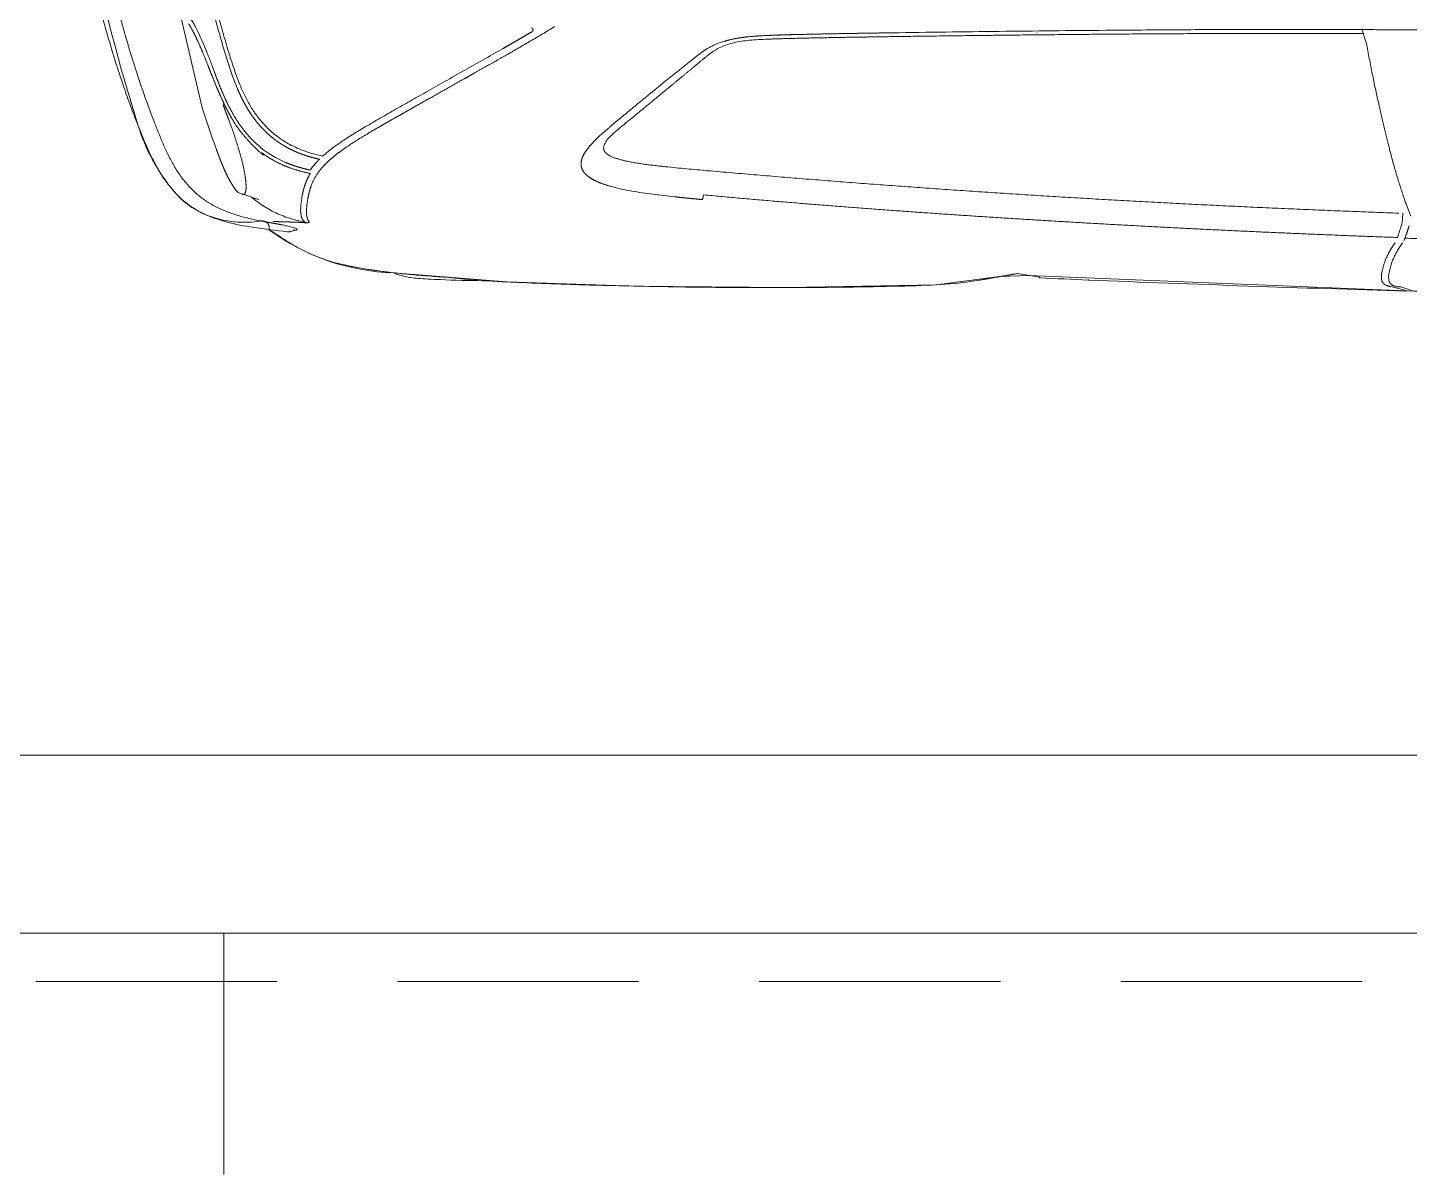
# Model space of a CAD drawing. Header units: metres. Extents: x -13933 to 152404, y -7861 to 21912.
# Drawn here: x 113135 to 113278.2, y 106.7 to 225.5 of the extents above; entities that cross this region are included whole.
import ezdxf
from ezdxf.xclip import XClip

# ---------------------------------------------------------------- set-up
doc = ezdxf.new("R2010")
doc.units = ezdxf.units.M
doc.header["$LTSCALE"] = 100
doc.header["$MEASUREMENT"] = 0
doc.header["$XCLIPFRAME"] = 0
doc.linetypes.add('HIDDEN', pattern=[0.375, 0.25, -0.125])
doc.layers.get('0').update_dxf_attribs({"color": 9, "lineweight": 9})
for name, color, linetype, lineweight in [('04', 9, 'Continuous', 9), ('06A', 9, 'Continuous', 9), ('06D', 9, 'Continuous', 9), ('40M', 9, 'Continuous', 9)]:
    doc.layers.add(name, color=color, linetype=linetype, lineweight=lineweight)

# ---------------------------------------------------------------- blocks, each defined once
blk = doc.blocks.new('p-harpusta-ust')
at = {"layer": '06A'}
for points in [[(2204.54, -100), (2204.54, 3656)], [(2229.54, 1667), (2204.54, 1667)]]:
    blk.add_lwpolyline(points, dxfattribs=at)
at = {"layer": '06D', "linetype": 'HIDDEN'}
blk.add_lwpolyline([(2204.54, 3660), (2209.54, 3660), (2209.54, -80), (752.54, -80), (752.54, 20), (-30.46, 20)], dxfattribs=at)
blk = doc.blocks.new('p-araba-polo')
at = {"extrusion": (0, 0, -1)}
for p, q in [((2.5081, 0.8127), (2.4946, 0.8171)), ((2.5182, 0.8123), (2.5016, 0.8169)), ((2.8823, 0.8027), (2.9054, 0.7989)), ((3.4804, 0.8048), (3.4804, 0.8048)), ((2.506, 0.7354), (2.506, 0.7354)), ((2.5099, 0.7363), (2.5099, 0.7363)), ((2.5106, 0.7362), (2.5106, 0.7362)), ((3.6419, 0.7275), (3.6419, 0.7275)), ((3.2268, 0.6929), (3.2267, 0.6922)), ((3.7514, 0.624), (3.7743, 0.5251)), ((2.5434, 0.562), (2.5483, 0.5454)), ((3.2323, 0.5693), (3.2323, 0.5693)), ((3.4392, 0.5659), (3.4392, 0.5659)), ((2.5562, 0.5502), (2.5465, 0.5502)), ((3.7299, 0.546), (3.7299, 0.546))]:
    blk.add_line(p, q, dxfattribs=at)
at = {"flags": 128}
for points in [[(2.9369, 0.8044), (2.9413, 0.8051), (2.9443, 0.8057)], [(3.6558, 0.7538), (3.6563, 0.7542), (3.6566, 0.7545), (3.6574, 0.7549)], [(3.6574, 0.7549), (3.6583, 0.7553), (3.6593, 0.7556), (3.6605, 0.7556)], [(3.7308, 0.6835), (3.732, 0.6804), (3.7332, 0.6772), (3.7345, 0.6739)]]:
    blk.add_lwpolyline(points, dxfattribs=at)
for points, degree in [([(2.5016, 0.8169), (2.6117, 0.8139), (2.7216, 0.8101), (2.8316, 0.8056)], 3), ([(2.5081, 0.8127), (2.5088, 0.8127), (2.5095, 0.8127), (2.5101, 0.8126), (2.5108, 0.8126), (2.5115, 0.8125)], 5), ([(2.5115, 0.8125), (2.5115, 0.8125), (2.5116, 0.8125), (2.5116, 0.8125), (2.5117, 0.8125)], 4), ([(2.5115, 0.8125), (2.5115, 0.8125), (2.5116, 0.8125), (2.5116, 0.8125), (2.5117, 0.8125)], 4), ([(2.5182, 0.8123), (2.5184, 0.8123), (2.5187, 0.8123), (2.5189, 0.8123)], 3), ([(2.5278, 0.7987), (2.5285, 0.8037), (2.5283, 0.807), (2.5272, 0.8087), (2.5256, 0.8104), (2.5236, 0.8113), (2.5213, 0.8119), (2.5189, 0.8123)], 7), ([(2.8316, 0.8056), (2.8316, 0.8056), (2.8316, 0.8056), (2.8316, 0.8055), (2.8316, 0.8053), (2.8316, 0.805)], 5), ([(2.8316, 0.805), (2.8316, 0.8053), (2.8316, 0.8054), (2.8316, 0.8056), (2.8316, 0.8056), (2.8316, 0.8056)], 5), ([(2.8316, 0.8056), (2.8487, 0.8049), (2.8658, 0.8042), (2.8829, 0.8032)], 3), ([(2.8823, 0.8027), (2.8827, 0.8028), (2.8829, 0.803), (2.883, 0.8031), (2.883, 0.8032), (2.8829, 0.8032), (2.8827, 0.8032)], 6), ([(2.943, 0.8054), (2.935, 0.804), (2.9273, 0.8026), (2.9198, 0.8013), (2.9125, 0.8001), (2.9054, 0.7989)], 5), ([(2.943, 0.8054), (2.9429, 0.8054), (2.9428, 0.8054), (2.9427, 0.8054)], 3), ([(2.9428, 0.8054), (2.9428, 0.8054), (2.9428, 0.8054), (2.9428, 0.8054), (2.9429, 0.8054), (2.9429, 0.8054), (2.9429, 0.8054), (2.943, 0.8054), (2.943, 0.8054)], 8), ([(2.9433, 0.8055), (2.9432, 0.8055), (2.9432, 0.8055), (2.9431, 0.8055), (2.9431, 0.8055), (2.943, 0.8054)], 5), ([(2.943, 0.8054), (2.9431, 0.8055), (2.9431, 0.8055), (2.9432, 0.8055), (2.9433, 0.8055), (2.9433, 0.8055)], 5), ([(2.9434, 0.8055), (2.9433, 0.8055), (2.9431, 0.8055), (2.943, 0.8054)], 3), ([(3.0344, 0.8121), (3.07, 0.8129), (3.1076, 0.8133), (3.1465, 0.8134)], 3), ([(3.4597, 0.8061), (3.4598, 0.8061), (3.4598, 0.8061), (3.4599, 0.8061), (3.4599, 0.8061), (3.46, 0.8061), (3.46, 0.8061)], 6), ([(3.4645, 0.8058), (3.4646, 0.8058), (3.4647, 0.8058), (3.4648, 0.8058), (3.4649, 0.8058)], 4), ([(3.4646, 0.8058), (3.4646, 0.8058), (3.4647, 0.8058), (3.4648, 0.8058), (3.4649, 0.8058)], 4), ([(3.4646, 0.8058), (3.4646, 0.8058), (3.4647, 0.8058), (3.4648, 0.8058), (3.4648, 0.8058), (3.4649, 0.8058), (3.4649, 0.8058)], 6), ([(3.4646, 0.8058), (3.4646, 0.8058), (3.4646, 0.8058), (3.4646, 0.8058)], 3), ([(3.4646, 0.8058), (3.4646, 0.8058), (3.4647, 0.8058), (3.4647, 0.8058), (3.4648, 0.8058), (3.4649, 0.8058), (3.4649, 0.8058)], 6), ([(3.4649, 0.8058), (3.4648, 0.8058), (3.4648, 0.8058), (3.4647, 0.8058), (3.4647, 0.8058), (3.4648, 0.8058), (3.4649, 0.8058)], 6), ([(2.9054, 0.7989), (2.9062, 0.799), (2.907, 0.7992), (2.9078, 0.7993)], 3), ([(2.514, 0.7669), (2.5155, 0.769), (2.5168, 0.771), (2.5181, 0.7731), (2.5193, 0.7751), (2.5204, 0.7772), (2.5214, 0.7792), (2.5223, 0.7812)], 7), ([(2.5038, 0.7623), (2.321, 0.767), (2.1382, 0.7705), (1.9555, 0.7726), (1.7727, 0.7732), (1.5899, 0.7723), (1.4072, 0.7698)], 6), ([(2.4993, 0.7493), (2.5002, 0.752), (2.5011, 0.7547), (2.502, 0.7573), (2.5029, 0.7599), (2.5038, 0.7624)], 5), ([(2.5046, 0.7646), (2.5044, 0.7642), (2.5043, 0.7637), (2.5041, 0.7633), (2.504, 0.7628), (2.5038, 0.7624)], 5), ([(2.5046, 0.7646), (2.5043, 0.7639), (2.5041, 0.7631), (2.5038, 0.7624)], 3), ([(2.5038, 0.7624), (2.5038, 0.7624), (2.5038, 0.7623), (2.5038, 0.7623)], 3), ([(2.5115, 0.7615), (2.6557, 0.7563), (2.7999, 0.7495), (2.9437, 0.7407), (3.0876, 0.7308), (3.2308, 0.7173)], 5), ([(3.6392, 0.7457), (3.6404, 0.7445), (3.6411, 0.7432), (3.6416, 0.7416), (3.642, 0.7397)], 4), ([(3.6417, 0.7463), (3.6412, 0.7464), (3.6407, 0.7463), (3.6403, 0.746), (3.64, 0.7457)], 4), ([(3.6417, 0.7463), (3.6412, 0.7464), (3.6407, 0.7463), (3.6403, 0.746), (3.64, 0.7457)], 4), ([(3.6423, 0.746), (3.6422, 0.746), (3.6421, 0.7461), (3.642, 0.7461), (3.6419, 0.7462), (3.6417, 0.7463)], 5), ([(3.6417, 0.7463), (3.6478, 0.746), (3.6532, 0.7455), (3.6589, 0.7454), (3.665, 0.7455), (3.6714, 0.7451), (3.6769, 0.7448)], 6), ([(3.6769, 0.7448), (3.6714, 0.7451), (3.665, 0.7455), (3.6589, 0.7454), (3.6532, 0.7455), (3.6478, 0.746), (3.6417, 0.7463)], 6), ([(3.6417, 0.7463), (3.6419, 0.7462), (3.6421, 0.7461), (3.6423, 0.746)], 3), ([(3.6441, 0.7453), (3.6442, 0.7453), (3.6443, 0.7453), (3.6443, 0.7453), (3.6444, 0.7453), (3.6445, 0.7453), (3.6446, 0.7452)], 6), ([(3.6446, 0.7452), (3.6445, 0.7453), (3.6444, 0.7453), (3.6444, 0.7453), (3.6443, 0.7453), (3.6442, 0.7453), (3.6441, 0.7453)], 6), ([(3.6446, 0.7452), (3.6444, 0.7453), (3.6443, 0.7453), (3.6442, 0.7453), (3.6442, 0.7453), (3.6442, 0.7453), (3.6442, 0.7453)], 6), ([(3.6442, 0.7453), (3.6445, 0.7451), (3.6448, 0.7449), (3.645, 0.7447), (3.6452, 0.7445), (3.6454, 0.7442)], 5), ([(3.6525, 0.7527), (3.6519, 0.7531), (3.6517, 0.7534), (3.652, 0.7536), (3.6524, 0.7538), (3.653, 0.7538), (3.6537, 0.7539), (3.6543, 0.7539)], 7), ([(3.6543, 0.7539), (3.6546, 0.7539), (3.6548, 0.7539), (3.655, 0.7539), (3.6553, 0.7539), (3.6555, 0.7539), (3.6557, 0.7539), (3.656, 0.7539)], 7), ([(3.6543, 0.7539), (3.6549, 0.7539), (3.6554, 0.7539), (3.656, 0.7539)], 3), ([(3.6613, 0.7556), (3.661, 0.7556), (3.6607, 0.7557), (3.6604, 0.7557), (3.66, 0.7556), (3.6597, 0.7556)], 5), ([(3.6598, 0.755), (3.6598, 0.7551), (3.6599, 0.7551), (3.6599, 0.7552), (3.66, 0.7552), (3.6601, 0.7553)], 5), ([(3.6606, 0.7556), (3.6608, 0.7556), (3.6612, 0.7556), (3.6617, 0.7556)], 3), ([(3.6613, 0.7556), (3.6615, 0.7556), (3.6616, 0.7556), (3.6618, 0.7556), (3.6619, 0.7556), (3.6621, 0.7555)], 5), ([(3.6621, 0.7555), (3.6618, 0.7556), (3.6616, 0.7556), (3.6613, 0.7556)], 3), ([(3.6616, 0.7556), (3.6747, 0.7543), (3.6879, 0.7526), (3.7009, 0.7505)], 3), ([(3.662, 0.7555), (3.662, 0.7555), (3.662, 0.7555), (3.662, 0.7555), (3.662, 0.7555), (3.6621, 0.7555)], 5), ([(3.6622, 0.7555), (3.6621, 0.7555), (3.6621, 0.7555), (3.6621, 0.7555), (3.6621, 0.7555), (3.6621, 0.7555)], 5), ([(3.6621, 0.7555), (3.6621, 0.7555), (3.6621, 0.7555), (3.6622, 0.7555)], 3), ([(3.6621, 0.7555), (3.6621, 0.7555), (3.6621, 0.7555), (3.6621, 0.7555)], 3), ([(3.6684, 0.7483), (3.6684, 0.7483), (3.6684, 0.7483), (3.6684, 0.7483), (3.6684, 0.7483), (3.6684, 0.7483), (3.6684, 0.7483)], 6), ([(3.6684, 0.7483), (3.6754, 0.7469), (3.6824, 0.7458), (3.6894, 0.7444)], 3), ([(3.6894, 0.7444), (3.6864, 0.745), (3.6834, 0.7455), (3.6803, 0.7461), (3.6774, 0.7466), (3.6744, 0.7472), (3.6714, 0.7477), (3.6684, 0.7483)], 7), ([(2.5434, 0.562), (2.5342, 0.6108), (2.5249, 0.6534), (2.5156, 0.6892), (2.5065, 0.7179), (2.4978, 0.7393)], 5), ([(2.5059, 0.7364), (2.5061, 0.7389), (2.5063, 0.7414), (2.5064, 0.7439)], 3), ([(2.5064, 0.7439), (2.5063, 0.7414), (2.5061, 0.7389), (2.5059, 0.7364)], 3), ([(2.5099, 0.7363), (2.6125, 0.7326), (2.715, 0.7281), (2.8175, 0.7228), (2.9199, 0.7165), (3.0222, 0.7094), (3.1244, 0.7013), (3.2264, 0.6923)], 7), ([(3.6454, 0.7442), (3.6465, 0.743), (3.6473, 0.7416), (3.6478, 0.74), (3.6481, 0.7379)], 4), ([(3.681, 0.7324), (3.6807, 0.7326), (3.6804, 0.7328), (3.6801, 0.7329), (3.6797, 0.7331)], 4), ([(3.6894, 0.7444), (3.6894, 0.7444), (3.6894, 0.7444), (3.6894, 0.7444), (3.6894, 0.7444), (3.6894, 0.7444), (3.6894, 0.7444)], 6), ([(3.6894, 0.7444), (3.6894, 0.7444), (3.6894, 0.7444), (3.6894, 0.7444), (3.6894, 0.7444), (3.6894, 0.7444), (3.6894, 0.7444)], 6), ([(3.1608, 0.7236), (3.1608, 0.7236), (3.1608, 0.7236), (3.1608, 0.7236)], 3), ([(3.1608, 0.7236), (3.1608, 0.7236), (3.1608, 0.7236), (3.1608, 0.7236)], 3), ([(3.2308, 0.7173), (3.2311, 0.7187), (3.2314, 0.72), (3.2314, 0.7205), (3.2315, 0.7208), (3.2318, 0.7215), (3.232, 0.7222)], 6), ([(3.232, 0.7222), (3.2318, 0.7215), (3.2315, 0.7208), (3.2314, 0.7205), (3.2314, 0.72), (3.2311, 0.7187), (3.2308, 0.7173)], 6), ([(3.2325, 0.7222), (3.2324, 0.7222), (3.2323, 0.7222), (3.2322, 0.7222), (3.2321, 0.7222), (3.232, 0.7222)], 5), ([(3.232, 0.7222), (3.2322, 0.7222), (3.2323, 0.7222), (3.2325, 0.7222)], 3), ([(3.2325, 0.7222), (3.2385, 0.7216), (3.2445, 0.721), (3.2505, 0.7204)], 3), ([(3.2505, 0.7204), (3.2469, 0.7208), (3.2433, 0.7211), (3.2397, 0.7215), (3.2361, 0.7218), (3.2325, 0.7222)], 5), ([(3.2608, 0.7193), (3.2588, 0.7195), (3.2567, 0.7198), (3.2546, 0.72), (3.2526, 0.7202), (3.2505, 0.7204)], 5), ([(3.2505, 0.7204), (3.2539, 0.72), (3.2574, 0.7197), (3.2608, 0.7193)], 3), ([(3.6409, 0.7204), (3.6395, 0.7132), (3.6375, 0.7045), (3.6326, 0.6959), (3.6246, 0.6873)], 4), ([(3.647, 0.7189), (3.6462, 0.7147), (3.6452, 0.7101), (3.6437, 0.7052), (3.6416, 0.7003), (3.6385, 0.6952)], 5), ([(3.6871, 0.7287), (3.6865, 0.7291), (3.6859, 0.7295), (3.6853, 0.7299)], 3), ([(3.6918, 0.7222), (3.6912, 0.7225), (3.6992, 0.7195), (3.7089, 0.7167)], 3), ([(3.692, 0.7221), (3.6919, 0.7222), (3.6919, 0.7222), (3.6918, 0.7222)], 3), ([(3.7056, 0.7145), (3.706, 0.7157), (3.7065, 0.7165), (3.7072, 0.7169), (3.708, 0.717), (3.709, 0.7166)], 5), ([(3.3555, 0.6929), (3.353, 0.6968), (3.3487, 0.7005), (3.3421, 0.7038), (3.3345, 0.7065), (3.3262, 0.7088)], 5), ([(3.6351, 0.702), (3.6351, 0.702), (3.6351, 0.702), (3.6351, 0.702)], 3), ([(3.706, 0.6982), (3.7053, 0.7028), (3.705, 0.7068), (3.7049, 0.7101), (3.7051, 0.7127), (3.7056, 0.7145)], 5), ([(3.7184, 0.7083), (3.7181, 0.7089), (3.7179, 0.7094), (3.7176, 0.7099), (3.7173, 0.7104), (3.7169, 0.7108)], 5), ([(3.7184, 0.7083), (3.7181, 0.7089), (3.7179, 0.7094), (3.7176, 0.7099), (3.7173, 0.7104), (3.7169, 0.7108)], 5), ([(3.7184, 0.7083), (3.7205, 0.7053), (3.7229, 0.7012), (3.7256, 0.6959), (3.7283, 0.6897), (3.7311, 0.6828)], 5), ([(3.2267, 0.6922), (3.2268, 0.6925), (3.2268, 0.6927), (3.2268, 0.6929)], 3), ([(3.3551, 0.6757), (3.3569, 0.679), (3.358, 0.6825), (3.3585, 0.6859), (3.3577, 0.6895), (3.3555, 0.6929)], 5), ([(3.6353, 0.6874), (3.6359, 0.6881), (3.6365, 0.6889), (3.6371, 0.6896), (3.6376, 0.6904), (3.6381, 0.6911)], 5), ([(3.6381, 0.6911), (3.6382, 0.6912), (3.6383, 0.6913), (3.6383, 0.6914), (3.6385, 0.6914), (3.6386, 0.6915), (3.6388, 0.6915)], 6), ([(3.6843, 0.6769), (3.676, 0.6824), (3.6671, 0.687), (3.6578, 0.6905), (3.6482, 0.6931), (3.6385, 0.6952)], 5), ([(3.6388, 0.6915), (3.639, 0.6915), (3.6392, 0.6915), (3.6394, 0.6915), (3.6396, 0.6914), (3.6399, 0.6914), (3.6402, 0.6913)], 6), ([(3.6401, 0.6913), (3.6401, 0.6914), (3.6401, 0.6914), (3.6402, 0.6914), (3.6402, 0.6914), (3.6402, 0.6914), (3.6402, 0.6913)], 6), ([(3.6402, 0.6913), (3.6451, 0.6902), (3.65, 0.6889), (3.6548, 0.6874), (3.6596, 0.6856), (3.6642, 0.6837)], 5), ([(3.3312, 0.6498), (3.3371, 0.6548), (3.3427, 0.6599), (3.3478, 0.665), (3.3522, 0.6703), (3.3551, 0.6757)], 5), ([(3.6246, 0.6873), (3.62, 0.6823), (3.6144, 0.6773), (3.6078, 0.6724), (3.6007, 0.6676)], 4), ([(3.6289, 0.6804), (3.6292, 0.6807), (3.6295, 0.6811), (3.6299, 0.6814), (3.6302, 0.6817), (3.6305, 0.682)], 5), ([(3.6536, 0.6726), (3.6489, 0.6747), (3.644, 0.6765), (3.639, 0.678), (3.634, 0.6793), (3.6289, 0.6804)], 5), ([(3.629, 0.6763), (3.629, 0.6763), (3.629, 0.6763), (3.629, 0.6763), (3.629, 0.6763), (3.629, 0.6763), (3.629, 0.6763)], 6), ([(3.629, 0.6763), (3.629, 0.6763), (3.629, 0.6763), (3.629, 0.6763), (3.629, 0.6763), (3.629, 0.6763), (3.629, 0.6763), (3.629, 0.6763)], 7), ([(3.629, 0.6763), (3.629, 0.6763), (3.629, 0.6763), (3.629, 0.6763), (3.629, 0.6763)], 4), ([(3.629, 0.6763), (3.629, 0.6763), (3.629, 0.6763), (3.629, 0.6763), (3.629, 0.6763)], 4), ([(3.6305, 0.682), (3.6308, 0.6823), (3.6311, 0.6827), (3.6314, 0.683), (3.6317, 0.6833), (3.632, 0.6836)], 5), ([(3.632, 0.6836), (3.6327, 0.6844), (3.6334, 0.6851), (3.634, 0.6859), (3.6347, 0.6866), (3.6353, 0.6874)], 5), ([(3.6641, 0.6836), (3.6642, 0.6837), (3.6642, 0.6838), (3.6642, 0.6838), (3.6642, 0.6838), (3.6642, 0.6837), (3.6642, 0.6837)], 6), ([(3.6642, 0.6837), (3.6737, 0.6797), (3.6827, 0.6743), (3.6906, 0.6678)], 3), ([(3.6884, 0.6739), (3.6876, 0.6745), (3.6868, 0.6751), (3.6859, 0.6757), (3.6851, 0.6763), (3.6843, 0.6769)], 5), ([(3.6871, 0.6763), (3.6934, 0.6709), (3.7003, 0.6645), (3.7071, 0.657), (3.7131, 0.649), (3.7183, 0.6407)], 5), ([(3.7311, 0.6828), (3.731, 0.683), (3.7309, 0.6833), (3.7307, 0.6836), (3.7306, 0.6839), (3.7305, 0.6842)], 5), ([(3.7311, 0.6828), (3.731, 0.683), (3.7309, 0.6833), (3.7307, 0.6836), (3.7306, 0.6839), (3.7305, 0.6842)], 5), ([(3.7311, 0.6828), (3.732, 0.6804), (3.7329, 0.678), (3.7339, 0.6755), (3.7348, 0.673), (3.7357, 0.6704)], 5), ([(3.7346, 0.6735), (3.7406, 0.6572), (3.7462, 0.6408), (3.7514, 0.624)], 3), ([(3.6657, 0.6664), (3.6634, 0.6678), (3.661, 0.6691), (3.6586, 0.6703), (3.6561, 0.6715), (3.6536, 0.6726)], 5), ([(3.6769, 0.6587), (3.6748, 0.6604), (3.6726, 0.662), (3.6704, 0.6636), (3.6681, 0.665), (3.6657, 0.6664)], 5), ([(3.6905, 0.6677), (3.6906, 0.6677), (3.6906, 0.6678), (3.6906, 0.6678), (3.6906, 0.6678), (3.6906, 0.6677), (3.6906, 0.6677)], 6), ([(3.2303, 0.5759), (3.2483, 0.5909), (3.2656, 0.6052), (3.2822, 0.619), (3.2983, 0.6322), (3.3135, 0.6446)], 5), ([(3.241, 0.576), (3.2553, 0.5874), (3.2689, 0.5983), (3.282, 0.6089), (3.2949, 0.6194), (3.3073, 0.6297), (3.3195, 0.6398), (3.3312, 0.6498)], 7), ([(3.5782, 0.6534), (3.5628, 0.6443), (3.5465, 0.6352), (3.5299, 0.6258), (3.513, 0.6163)], 4), ([(3.708, 0.649), (3.708, 0.649), (3.7081, 0.6491), (3.7081, 0.6491), (3.7082, 0.6491), (3.7082, 0.6491), (3.7082, 0.6491)], 6), ([(3.7082, 0.6491), (3.7083, 0.6492), (3.7084, 0.6492), (3.7084, 0.6492), (3.7084, 0.6491), (3.7084, 0.6491), (3.7084, 0.649)], 6), ([(3.7141, 0.6071), (3.7117, 0.6127), (3.7092, 0.6181), (3.7064, 0.6235), (3.7034, 0.6286), (3.7, 0.6336)], 5), ([(3.7273, 0.624), (3.7257, 0.6274), (3.7239, 0.6308), (3.7222, 0.6341), (3.7203, 0.6374), (3.7183, 0.6407)], 5), ([(3.7289, 0.624), (3.7277, 0.627), (3.7266, 0.63), (3.7255, 0.633), (3.7244, 0.6358), (3.7233, 0.6387)], 5), ([(3.7289, 0.624), (3.7277, 0.627), (3.7266, 0.63), (3.7255, 0.633), (3.7244, 0.6358), (3.7233, 0.6387)], 5), ([(3.7997, 0.6433), (3.7998, 0.6429), (3.7999, 0.6426), (3.8001, 0.6422)], 3), ([(3.8001, 0.6422), (3.7999, 0.6426), (3.7998, 0.6429), (3.7997, 0.6433)], 3), ([(3.8175, 0.6441), (3.8175, 0.6442), (3.8175, 0.6443), (3.8175, 0.6443), (3.8174, 0.6444)], 4), ([(3.8174, 0.6444), (3.8174, 0.6444), (3.8175, 0.6443), (3.8175, 0.6442), (3.8175, 0.6442)], 4), ([(3.513, 0.6163), (3.4939, 0.6055), (3.4745, 0.5946), (3.4547, 0.5835), (3.4347, 0.5721)], 4), ([(3.7233, 0.6248), (3.7268, 0.6177), (3.73, 0.6105), (3.7329, 0.6032), (3.7357, 0.5959), (3.7384, 0.5887)], 5), ([(3.7286, 0.624), (3.7282, 0.624), (3.7277, 0.624), (3.7273, 0.624)], 3), ([(3.7286, 0.624), (3.7283, 0.624), (3.7281, 0.624), (3.7278, 0.624), (3.7276, 0.624), (3.7273, 0.624)], 5), ([(3.7446, 0.5831), (3.742, 0.5897), (3.7394, 0.5965), (3.7366, 0.6034), (3.7337, 0.6103), (3.7306, 0.6172), (3.7273, 0.624)], 6), ([(3.7289, 0.624), (3.7289, 0.624), (3.7288, 0.624), (3.7288, 0.624), (3.7287, 0.624), (3.7286, 0.624), (3.7286, 0.624)], 6), ([(3.7289, 0.624), (3.7288, 0.624), (3.7287, 0.624), (3.7286, 0.624)], 3), ([(3.7382, 0.5889), (3.7383, 0.5889), (3.7384, 0.5889), (3.7384, 0.5889), (3.7384, 0.5888), (3.7384, 0.5888), (3.7384, 0.5887)], 6), ([(3.4561, 0.5842), (3.4561, 0.5842), (3.4561, 0.5842), (3.4561, 0.5842)], 3), ([(3.4561, 0.5842), (3.4561, 0.5842), (3.4561, 0.5842), (3.4561, 0.5842), (3.4561, 0.5842), (3.4561, 0.5842)], 5), ([(3.7644, 0.5402), (3.7622, 0.5439), (3.7597, 0.5484), (3.7569, 0.5538), (3.7539, 0.5602), (3.7508, 0.5674), (3.7478, 0.5751), (3.7446, 0.5831)], 7), ([(3.4392, 0.5659), (3.4349, 0.5635), (3.4306, 0.561), (3.4262, 0.5585), (3.4219, 0.556), (3.4176, 0.5535), (3.4133, 0.551), (3.4089, 0.5484)], 7), ([(3.412, 0.559), (3.412, 0.559), (3.412, 0.559), (3.412, 0.559)], 3), ([(3.412, 0.559), (3.412, 0.559), (3.412, 0.559), (3.412, 0.559), (3.412, 0.559), (3.412, 0.559)], 5), ([(3.7464, 0.567), (3.7465, 0.567), (3.7465, 0.567), (3.7465, 0.567), (3.7465, 0.567), (3.7465, 0.567), (3.7466, 0.567)], 6), ([(3.7466, 0.567), (3.7467, 0.5669), (3.7467, 0.5669), (3.7468, 0.5668), (3.7468, 0.5668), (3.7468, 0.5667), (3.7468, 0.5666)], 6), ([(3.7468, 0.5668), (3.7497, 0.5596), (3.7526, 0.5529), (3.7553, 0.5475)], 3), ([(2.3771, 0.548), (2.4045, 0.5475), (2.432, 0.5471), (2.4594, 0.5467), (2.4869, 0.5464), (2.5143, 0.5462), (2.5418, 0.5461)], 6), ([(2.5418, 0.5461), (2.5518, 0.546), (2.5618, 0.546), (2.5718, 0.5459), (2.5818, 0.5459), (2.5918, 0.5459)], 5), ([(3.0337, 0.5533), (2.9385, 0.552), (2.8431, 0.5509), (2.7476, 0.5501), (2.6519, 0.5497), (2.5562, 0.5502)], 5), ([(2.5915, 0.5459), (2.5915, 0.5459), (2.5915, 0.5459), (2.5915, 0.5459)], 3), ([(2.5915, 0.5459), (2.5915, 0.5459), (2.5915, 0.5459), (2.5915, 0.5459)], 3), ([(2.8854, 0.5489), (2.8854, 0.5489), (2.8854, 0.5488), (2.8854, 0.5488), (2.8854, 0.5488), (2.8854, 0.5488), (2.8854, 0.5488)], 6), ([(2.8854, 0.5488), (2.8854, 0.5488), (2.8854, 0.5488), (2.8854, 0.5488), (2.8854, 0.5488), (2.8854, 0.5489), (2.8854, 0.5489)], 6), ([(3.1618, 0.5559), (3.1389, 0.555), (3.1101, 0.5545), (3.0826, 0.5541), (3.0594, 0.5537), (3.0337, 0.5533)], 5), ([(3.0349, 0.5494), (3.0524, 0.5496), (3.0699, 0.5499), (3.0873, 0.5502), (3.1049, 0.5505), (3.1223, 0.5509), (3.1397, 0.5513)], 6), ([(3.1397, 0.5513), (3.1445, 0.5514), (3.1493, 0.5516), (3.1541, 0.5517), (3.1589, 0.5519), (3.1637, 0.5521)], 5), ([(3.1637, 0.5521), (3.1712, 0.5524), (3.1787, 0.5528), (3.1863, 0.5535), (3.194, 0.5544), (3.2016, 0.5559), (3.2085, 0.5579)], 6), ([(3.2078, 0.5585), (3.2079, 0.5584), (3.208, 0.5583), (3.2082, 0.5582), (3.2083, 0.5581), (3.2084, 0.558), (3.2085, 0.5579)], 6), ([(3.7693, 0.4017), (3.7632, 0.431), (3.7565, 0.4602), (3.7494, 0.4892), (3.7418, 0.5181), (3.7337, 0.5469)], 5), ([(3.7549, 0.5478), (3.755, 0.5478), (3.755, 0.5477), (3.755, 0.5477), (3.755, 0.5477), (3.755, 0.5477), (3.7551, 0.5477)], 6), ([(3.7551, 0.5477), (3.7552, 0.5477), (3.7552, 0.5476), (3.7553, 0.5475), (3.7553, 0.5474), (3.7554, 0.5473), (3.7554, 0.5472)], 6)]:
    blk.add_open_spline(points, degree=degree)
for points, degree, knots in [([(2.5203, 0.799), (2.5205, 0.7998), (2.5207, 0.8015), (2.5207, 0.8036), (2.5205, 0.8053), (2.5202, 0.8067), (2.5197, 0.8079), (2.519, 0.809), (2.5182, 0.8098), (2.5173, 0.8105), (2.5162, 0.8111), (2.5151, 0.8116), (2.514, 0.812), (2.5127, 0.8123), (2.5119, 0.8124), (2.5115, 0.8125)], 3, [0, 0, 0, 0, 0.076921, 0.153841, 0.230758, 0.307684, 0.38461, 0.461531, 0.538451, 0.615377, 0.692305, 0.769227, 0.846147, 0.923076, 1, 1, 1, 1]), ([(2.519, 0.8089), (2.519, 0.8089), (2.519, 0.8089), (2.519, 0.8089), (2.519, 0.8089), (2.519, 0.8089), (2.519, 0.8089), (2.519, 0.8089), (2.519, 0.8089), (2.519, 0.8089), (2.519, 0.8089)], 5, [0, 0, 0, 0, 0, 0, 1, 1, 1, 1, 1, 1.000001, 1.000001, 1.000001, 1.000001, 1.000001, 1.000001]), ([(2.8823, 0.8027), (2.8825, 0.8028), (2.8829, 0.803), (2.883, 0.8032), (2.8829, 0.8032), (2.8827, 0.8032), (2.8826, 0.8032)], 3, [0, 0, 0, 0, 0.249685, 0.499599, 0.749749, 1, 1, 1, 1]), ([(2.9447, 0.8057), (2.948, 0.8063), (2.9714, 0.8099), (3.0015, 0.8114), (3.0343, 0.8121)], 3, [0, 0, 0, 0, 0.131477, 1, 1, 1, 1]), ([(3.46, 0.8061), (3.4566, 0.8063), (3.4499, 0.8067), (3.4362, 0.8075), (3.4129, 0.8086), (3.3796, 0.8099), (3.339, 0.8111), (3.2984, 0.812), (3.2603, 0.8127), (3.226, 0.8131), (3.193, 0.8134), (3.1656, 0.8135), (3.1487, 0.8134), (3.1435, 0.8134)], 3, [0, 0, 0, 0, 0.03531, 0.070597, 0.141114, 0.269195, 0.390859, 0.518959, 0.640794, 0.737038, 0.833171, 0.948447, 1, 1, 1, 1]), ([(3.4534, 0.8065), (3.4733, 0.8062), (3.5024, 0.8054), (3.5233, 0.8042), (3.533, 0.8033), (3.5394, 0.8022), (3.5462, 0.8005), (3.5507, 0.7987), (3.5521, 0.7981)], 3, [0, 0, 0, 0, 0.418831, 0.714948, 0.835581, 0.907738, 0.972168, 1, 1, 1, 1]), ([(3.4649, 0.8058), (3.4648, 0.8058), (3.4647, 0.8058), (3.4648, 0.8058), (3.4649, 0.8058)], 3, [0, 0, 0, 0, 0.506131, 1, 1, 1, 1]), ([(3.4649, 0.8058), (3.4695, 0.8055), (3.4787, 0.8047), (3.4878, 0.8037), (3.4924, 0.8031)], 3, [0, 0, 0, 0, 0.500005, 1, 1, 1, 1]), ([(3.4924, 0.8031), (3.496, 0.8029), (3.5031, 0.8024), (3.5136, 0.8016), (3.5237, 0.8008), (3.5336, 0.8), (3.5432, 0.799), (3.5524, 0.798), (3.5613, 0.797), (3.5699, 0.7958), (3.5781, 0.7946), (3.5859, 0.7933), (3.5934, 0.7919), (3.5988, 0.7908), (3.6016, 0.7902), (3.6022, 0.7901)], 3, [0, 0, 0, 0, 0.08164, 0.163278, 0.244914, 0.326547, 0.408179, 0.489811, 0.571441, 0.653071, 0.734702, 0.816332, 0.897962, 0.979592, 1, 1, 1, 1]), ([(2.5061, 0.7672), (2.5071, 0.7685), (2.509, 0.7711), (2.5114, 0.775), (2.5136, 0.7788), (2.5154, 0.7826), (2.5169, 0.7863), (2.5182, 0.7899), (2.5191, 0.7932), (2.5199, 0.7963), (2.5202, 0.7981), (2.5203, 0.799)], 3, [0, 0, 0, 0, 0.111111, 0.222222, 0.333334, 0.444446, 0.555558, 0.666671, 0.77778, 0.888892, 1, 1, 1, 1]), ([(2.5278, 0.7987), (2.5276, 0.7979), (2.5274, 0.7964), (2.5268, 0.7937), (2.526, 0.7908), (2.525, 0.7877), (2.5238, 0.7845), (2.5228, 0.7823), (2.5223, 0.7812)], 3, [0, 0, 0, 0, 0.166664, 0.333329, 0.499996, 0.666663, 0.833332, 1, 1, 1, 1]), ([(3.5624, 0.7968), (3.5668, 0.7963), (3.5918, 0.7928), (3.6137, 0.7881), (3.6286, 0.7825), (3.63, 0.7819)], 3, [0, 0, 0, 0, 0.15043, 0.932957, 1, 1, 1, 1]), ([(2.5223, 0.7812), (2.5218, 0.78), (2.5207, 0.7777), (2.5187, 0.7741), (2.5165, 0.7705), (2.5148, 0.7681), (2.514, 0.7669)], 3, [0, 0, 0, 0, 0.250011, 0.500014, 0.750025, 1, 1, 1, 1]), ([(3.63, 0.782), (3.6367, 0.7793), (3.6464, 0.775), (3.6606, 0.7668), (3.6723, 0.7592), (3.6777, 0.7555), (3.6807, 0.7535), (3.6809, 0.7534)], 3, [0, 0, 0, 0, 0.436591, 0.634385, 0.751254, 0.983784, 1, 1, 1, 1]), ([(2.5115, 0.7615), (2.5111, 0.7603), (2.5104, 0.7581), (2.5093, 0.7549), (2.5084, 0.7521), (2.5077, 0.7497), (2.5072, 0.7482), (2.507, 0.7475)], 3, [0, 0, 0, 0, 0.25, 0.500004, 0.695088, 0.845111, 1, 1, 1, 1]), ([(2.507, 0.7475), (2.5069, 0.7471), (2.5067, 0.7464), (2.5065, 0.7452), (2.5065, 0.7443), (2.5064, 0.7439)], 3, [0, 0, 0, 0, 0.338909, 0.661562, 1, 1, 1, 1]), ([(3.642, 0.7397), (3.6418, 0.7402), (3.6416, 0.7414), (3.6411, 0.7429), (3.6404, 0.7444), (3.6396, 0.7453), (3.6392, 0.7457)], 3, [0, 0, 0, 0, 0.221287, 0.461031, 0.720285, 1, 1, 1, 1]), ([(3.6423, 0.746), (3.6423, 0.746), (3.6424, 0.7459), (3.6429, 0.7458), (3.6431, 0.7458)], 3, [0, 0, 0, 0, 0.500528, 1, 1, 1, 1]), ([(3.6431, 0.7458), (3.6458, 0.7452), (3.6511, 0.7441), (3.659, 0.742), (3.6667, 0.7393), (3.6742, 0.7361), (3.6815, 0.7323), (3.6868, 0.729), (3.6897, 0.727), (3.6903, 0.7266)], 3, [0, 0, 0, 0, 0.158644, 0.317513, 0.476648, 0.636014, 0.795575, 0.955312, 1, 1, 1, 1]), ([(3.6446, 0.7452), (3.6444, 0.7453), (3.6442, 0.7453), (3.6442, 0.7453), (3.6442, 0.7453)], 3, [0, 0, 0, 0, 0.4918, 1, 1, 1, 1]), ([(3.6442, 0.7453), (3.6444, 0.7451), (3.6449, 0.7448), (3.6452, 0.7444), (3.6454, 0.7442)], 3, [0, 0, 0, 0, 0.499449, 1, 1, 1, 1]), ([(3.6684, 0.7483), (3.6668, 0.7486), (3.6637, 0.7493), (3.6595, 0.7502), (3.6562, 0.7511), (3.6538, 0.752), (3.6529, 0.7524), (3.6525, 0.7527)], 3, [0, 0, 0, 0, 0.243786, 0.487231, 0.658342, 0.829202, 1, 1, 1, 1]), ([(3.6621, 0.7555), (3.6621, 0.7555), (3.6621, 0.7555), (3.6621, 0.7555), (3.6621, 0.7555), (3.6621, 0.7555), (3.6621, 0.7555), (3.6621, 0.7555), (3.6621, 0.7555), (3.6621, 0.7555), (3.6621, 0.7555)], 5, [0, 0, 0, 0, 0, 0, 1, 1, 1, 1, 1, 1, 1, 1, 1, 1, 1]), ([(3.7009, 0.7505), (3.7197, 0.7475), (3.7493, 0.7404), (3.773, 0.7216), (3.7799, 0.7136)], 3, [0, 0, 0, 0, 0.646551, 1, 1, 1, 1]), ([(2.9293, 0.7407), (2.9293, 0.7407), (2.9293, 0.7407), (2.9293, 0.7407), (2.9293, 0.7407), (2.9293, 0.7407), (2.9293, 0.7407)], 3, [0, 0, 0, 0, 1, 1, 1, 1, 1, 1, 1]), ([(2.9527, 0.7392), (2.9527, 0.7392), (2.9527, 0.7392), (2.9527, 0.7392), (2.9527, 0.7392), (2.9527, 0.7392), (2.9527, 0.7392)], 3, [0, 0, 0, 0, 1, 1, 1, 1, 1, 1, 1]), ([(2.9527, 0.7392), (2.9527, 0.7392), (2.9527, 0.7392), (2.9527, 0.7392), (2.9527, 0.7392), (2.9527, 0.7392), (2.9527, 0.7392)], 3, [0, 0, 0, 0, 1, 1, 1, 1, 1, 1, 1]), ([(3.6419, 0.7275), (3.642, 0.7284), (3.6422, 0.7303), (3.6423, 0.7328), (3.6424, 0.7353), (3.6423, 0.7376), (3.6421, 0.739), (3.642, 0.7397)], 3, [0, 0, 0, 0, 0.160277, 0.337825, 0.535128, 0.754926, 1, 1, 1, 1]), ([(3.6454, 0.7442), (3.6457, 0.7438), (3.6464, 0.743), (3.6472, 0.7415), (3.6477, 0.7399), (3.648, 0.7386), (3.6481, 0.7379)], 3, [0, 0, 0, 0, 0.25, 0.5, 0.75, 1, 1, 1, 1]), ([(3.6481, 0.7379), (3.6483, 0.7365), (3.6487, 0.7335), (3.6482, 0.7285), (3.648, 0.7261)], 3, [0, 0, 0, 0, 0.499729, 1, 1, 1, 1]), ([(3.6589, 0.7419), (3.6589, 0.7419), (3.6589, 0.7419), (3.6589, 0.7419), (3.6589, 0.7419), (3.6589, 0.7419), (3.6589, 0.7419)], 3, [0, 0, 0, 0, 1, 1, 1, 1.000001, 1.000001, 1.000001, 1.000001]), ([(3.6634, 0.7404), (3.6634, 0.7404), (3.6634, 0.7404), (3.6634, 0.7404), (3.6634, 0.7404), (3.6634, 0.7404), (3.6634, 0.7404), (3.6634, 0.7404), (3.6634, 0.7404), (3.6634, 0.7404), (3.6634, 0.7404), (3.6634, 0.7404), (3.6634, 0.7404), (3.6634, 0.7404), (3.6634, 0.7404)], 7, [0, 0, 0, 0, 0, 0, 0, 0, 1, 1, 1, 1, 1, 1, 1, 1.000001, 1.000001, 1.000001, 1.000001, 1.000001, 1.000001, 1.000001, 1.000001]), ([(3.6797, 0.7331), (3.6797, 0.7331), (3.6797, 0.7331), (3.6797, 0.7331), (3.6797, 0.7331), (3.6797, 0.7331), (3.6797, 0.7331), (3.6797, 0.7331), (3.6797, 0.7331), (3.6797, 0.7331), (3.6797, 0.7331), (3.6797, 0.7331), (3.6797, 0.7331)], 6, [0, 0, 0, 0, 0, 0, 0, 1, 1, 1, 1, 1, 1, 1, 1, 1, 1, 1, 1, 1]), ([(3.6797, 0.7331), (3.6797, 0.7331), (3.6797, 0.7331), (3.6797, 0.7331), (3.6797, 0.7331), (3.6797, 0.7331), (3.6797, 0.7331), (3.6797, 0.7331), (3.6797, 0.7331), (3.6797, 0.7331), (3.6797, 0.7331), (3.6797, 0.7331), (3.6797, 0.7331)], 6, [0, 0, 0, 0, 0, 0, 0, 1, 1, 1, 1, 1, 1, 1, 1, 1, 1, 1, 1, 1]), ([(3.7276, 0.7337), (3.7256, 0.7345), (3.7215, 0.7361), (3.7152, 0.7382), (3.7088, 0.7401), (3.7024, 0.7417), (3.6959, 0.7431), (3.6916, 0.744), (3.6894, 0.7444)], 3, [0, 0, 0, 0, 0.166659, 0.333321, 0.499987, 0.666656, 0.833327, 1, 1, 1, 1]), ([(3.7621, 0.7107), (3.7607, 0.7121), (3.7579, 0.7149), (3.7533, 0.7188), (3.7485, 0.7224), (3.7436, 0.7257), (3.7384, 0.7286), (3.7331, 0.7313), (3.7294, 0.7329), (3.7276, 0.7337)], 3, [0, 0, 0, 0, 0.142965, 0.285982, 0.428979, 0.571915, 0.714754, 0.857457, 1, 1, 1, 1]), ([(3.7312, 0.7322), (3.7312, 0.7322), (3.7312, 0.7322), (3.7312, 0.7322), (3.7312, 0.7322), (3.7312, 0.7322), (3.7312, 0.7322), (3.7312, 0.7322), (3.7312, 0.7322), (3.7312, 0.7322)], 3, [0, 0, 0, 0, 0.125, 0.25, 0.5, 1, 1, 1, 1, 1, 1, 1]), ([(3.2608, 0.7193), (3.2646, 0.7189), (3.2721, 0.7181), (3.2833, 0.7167), (3.2944, 0.7152), (3.3053, 0.7134), (3.3161, 0.7114), (3.3228, 0.7096), (3.3262, 0.7088)], 3, [0, 0, 0, 0, 0.1667, 0.333452, 0.500295, 0.667229, 0.833987, 1, 1, 1, 1]), ([(3.6409, 0.7204), (3.6411, 0.7217), (3.6415, 0.7242), (3.6417, 0.7264), (3.6419, 0.7275)], 3, [0, 0, 0, 0, 0.500012, 1, 1, 1, 1]), ([(3.6479, 0.7254), (3.6478, 0.7244), (3.6475, 0.7224), (3.6472, 0.72), (3.647, 0.7189)], 3, [0, 0, 0, 0, 0.499774, 1, 1, 1, 1]), ([(3.6848, 0.7302), (3.6849, 0.7301), (3.6905, 0.7267), (3.695, 0.7233), (3.6988, 0.7202), (3.6995, 0.7196)], 3, [0, 0, 0, 0, 0.284317, 0.878632, 1, 1, 1, 1]), ([(3.7056, 0.7145), (3.7057, 0.7149), (3.7061, 0.7158), (3.7068, 0.7165), (3.7077, 0.7169), (3.7085, 0.7168), (3.709, 0.7167), (3.7091, 0.7166)], 3, [0, 0, 0, 0, 0.235288, 0.470581, 0.705875, 0.941175, 1, 1, 1, 1]), ([(3.7089, 0.7167), (3.7101, 0.7164), (3.7141, 0.7146), (3.7152, 0.7128), (3.7174, 0.7102)], 3, [0, 0, 0, 0, 0.136101, 1, 1, 1, 1]), ([(3.7311, 0.6828), (3.7305, 0.6842), (3.7293, 0.687), (3.7276, 0.691), (3.7259, 0.6947), (3.7243, 0.6981), (3.7227, 0.7012), (3.7212, 0.7039), (3.7197, 0.7063), (3.7188, 0.7076), (3.7184, 0.7083)], 3, [0, 0, 0, 0, 0.125001, 0.250002, 0.375002, 0.500002, 0.625002, 0.750002, 0.875001, 1, 1, 1, 1]), ([(3.7997, 0.6433), (3.7981, 0.6473), (3.7949, 0.6553), (3.7899, 0.6672), (3.7844, 0.6789), (3.7781, 0.6903), (3.7708, 0.7011), (3.765, 0.7075), (3.7621, 0.7107)], 3, [0, 0, 0, 0, 0.166182, 0.332514, 0.49905, 0.665821, 0.832816, 1, 1, 1, 1]), ([(3.7799, 0.7136), (3.7879, 0.7046), (3.7968, 0.6908), (3.8082, 0.6672), (3.8136, 0.654), (3.8172, 0.6448)], 3, [0, 0, 0, 0, 0.458817, 0.622395, 1, 1, 1, 1]), ([(3.2703, 0.6882), (3.2666, 0.6885), (3.2594, 0.6893), (3.2484, 0.6903), (3.2374, 0.6913), (3.2301, 0.6919), (3.2264, 0.6923)], 3, [0, 0, 0, 0, 0.249999, 0.5, 0.749999, 1, 1, 1, 1]), ([(3.3109, 0.6823), (3.3094, 0.6826), (3.3062, 0.6833), (3.3012, 0.6842), (3.2962, 0.685), (3.2911, 0.6857), (3.2859, 0.6864), (3.2807, 0.687), (3.2755, 0.6876), (3.272, 0.688), (3.2703, 0.6882)], 3, [0, 0, 0, 0, 0.124983, 0.249975, 0.374973, 0.499975, 0.624979, 0.749985, 0.874992, 1, 1, 1, 1]), ([(3.6381, 0.6911), (3.6372, 0.6899), (3.6354, 0.6874), (3.6331, 0.6849), (3.632, 0.6836)], 3, [0, 0, 0, 0, 0.500029, 1, 1, 1, 1]), ([(3.706, 0.6982), (3.706, 0.6982), (3.706, 0.6982), (3.706, 0.6982), (3.706, 0.6982), (3.706, 0.6982), (3.706, 0.6982)], 3, [0, 0, 0, 0, 1, 1, 1, 1.000001, 1.000001, 1.000001, 1.000001]), ([(3.7129, 0.6693), (3.7124, 0.6709), (3.7114, 0.674), (3.7102, 0.6786), (3.709, 0.6829), (3.708, 0.6871), (3.7072, 0.691), (3.7065, 0.6948), (3.7062, 0.697), (3.706, 0.6982)], 3, [0, 0, 0, 0, 0.143178, 0.285809, 0.428387, 0.571114, 0.714004, 0.856981, 1, 1, 1, 1]), ([(3.3301, 0.6755), (3.3295, 0.6759), (3.3283, 0.6767), (3.326, 0.6778), (3.3234, 0.6788), (3.3205, 0.6798), (3.3175, 0.6807), (3.3143, 0.6815), (3.3121, 0.6821), (3.3109, 0.6823)], 3, [0, 0, 0, 0, 0.142893, 0.285782, 0.428638, 0.571491, 0.714341, 0.857166, 1, 1, 1, 1]), ([(3.3341, 0.6661), (3.3342, 0.6668), (3.3346, 0.668), (3.3344, 0.6699), (3.3338, 0.6718), (3.3324, 0.6737), (3.3309, 0.6749), (3.3301, 0.6755)], 3, [0, 0, 0, 0, 0.200067, 0.400113, 0.600121, 0.800083, 1, 1, 1, 1]), ([(3.6063, 0.6624), (3.6096, 0.6647), (3.6161, 0.6692), (3.6216, 0.6739), (3.6243, 0.6762)], 3, [0, 0, 0, 0, 0.500136, 1, 1, 1, 1]), ([(3.6243, 0.6762), (3.6245, 0.6764), (3.6249, 0.6768), (3.6263, 0.6769), (3.6273, 0.6767), (3.6278, 0.6766)], 3, [0, 0, 0, 0, 0.33657, 0.664105, 1, 1, 1, 1]), ([(3.6278, 0.6766), (3.6305, 0.676), (3.6359, 0.6747), (3.644, 0.6721), (3.652, 0.6689), (3.6599, 0.6651), (3.6675, 0.6606), (3.6722, 0.6571), (3.6746, 0.6553)], 3, [0, 0, 0, 0, 0.159308, 0.322994, 0.489699, 0.658429, 0.828591, 1, 1, 1, 1]), ([(3.6289, 0.6804), (3.631, 0.6799), (3.6352, 0.679), (3.6415, 0.6772), (3.6476, 0.6751), (3.6516, 0.6734), (3.6536, 0.6726)], 3, [0, 0, 0, 0, 0.250006, 0.500007, 0.750006, 1, 1, 1, 1]), ([(3.6843, 0.6769), (3.685, 0.6764), (3.6864, 0.6754), (3.6877, 0.6744), (3.6884, 0.6739)], 3, [0, 0, 0, 0, 0.500012, 1, 1, 1, 1]), ([(3.7349, 0.6727), (3.7343, 0.6745), (3.733, 0.6779), (3.7317, 0.6811), (3.7311, 0.6828)], 3, [0, 0, 0, 0, 0.495547, 1, 1, 1, 1]), ([(3.3273, 0.6565), (3.3288, 0.6581), (3.3319, 0.6613), (3.3333, 0.6645), (3.3341, 0.6661)], 3, [0, 0, 0, 0, 0.500141, 1, 1, 1, 1]), ([(3.5782, 0.6534), (3.5821, 0.6558), (3.5899, 0.6605), (3.5971, 0.6652), (3.6007, 0.6676)], 3, [0, 0, 0, 0, 0.500144, 1, 1, 1, 1]), ([(3.5834, 0.648), (3.5874, 0.6504), (3.5954, 0.6552), (3.6027, 0.66), (3.6063, 0.6624)], 3, [0, 0, 0, 0, 0.500076, 1, 1, 1, 1]), ([(3.7084, 0.649), (3.7071, 0.6507), (3.7044, 0.6541), (3.7001, 0.6589), (3.6955, 0.6634), (3.6922, 0.6663), (3.6906, 0.6677)], 3, [0, 0, 0, 0, 0.250005, 0.500006, 0.750004, 1, 1, 1, 1]), ([(3.7233, 0.6387), (3.7225, 0.6408), (3.7209, 0.645), (3.7187, 0.6513), (3.7166, 0.6574), (3.7147, 0.6635), (3.7135, 0.6673), (3.7129, 0.6693)], 3, [0, 0, 0, 0, 0.200275, 0.400507, 0.60049, 0.800241, 1, 1, 1, 1]), ([(3.3135, 0.6446), (3.316, 0.6466), (3.3209, 0.6506), (3.3252, 0.6545), (3.3273, 0.6565)], 3, [0, 0, 0, 0, 0.500033, 1, 1, 1, 1]), ([(3.513, 0.6163), (3.5186, 0.6194), (3.5299, 0.6257), (3.5464, 0.6351), (3.5626, 0.6443), (3.573, 0.6504), (3.5782, 0.6534)], 3, [0, 0, 0, 0, 0.250068, 0.500042, 0.750043, 1, 1, 1, 1]), ([(3.5181, 0.6106), (3.5237, 0.6138), (3.535, 0.6202), (3.5515, 0.6295), (3.5678, 0.6388), (3.5782, 0.645), (3.5834, 0.648)], 3, [0, 0, 0, 0, 0.250003, 0.500002, 0.750004, 1, 1, 1, 1]), ([(3.6746, 0.6553), (3.6762, 0.654), (3.6794, 0.6513), (3.6839, 0.647), (3.6882, 0.6424), (3.6922, 0.6376), (3.6959, 0.6326), (3.6993, 0.6274), (3.7024, 0.622), (3.7054, 0.6165), (3.7081, 0.6109), (3.7098, 0.6071), (3.7106, 0.6052)], 3, [0, 0, 0, 0, 0.099992, 0.199992, 0.299988, 0.399982, 0.499978, 0.599981, 0.699987, 0.79999, 0.899989, 1, 1, 1, 1]), ([(3.6769, 0.6587), (3.6787, 0.6573), (3.6822, 0.6544), (3.6872, 0.6496), (3.6918, 0.6446), (3.6961, 0.6393), (3.6987, 0.6355), (3.7, 0.6336)], 3, [0, 0, 0, 0, 0.199996, 0.399992, 0.599991, 0.799994, 1, 1, 1, 1]), ([(3.7233, 0.6248), (3.7222, 0.6269), (3.72, 0.6311), (3.7164, 0.6372), (3.7126, 0.6433), (3.7098, 0.6471), (3.7084, 0.649)], 3, [0, 0, 0, 0, 0.250171, 0.500217, 0.75015, 1, 1, 1, 1]), ([(3.8968, 0), (3.8968, 0.0121), (3.8967, 0.0363), (3.8959, 0.0725), (3.8947, 0.1088), (3.893, 0.145), (3.8908, 0.1812), (3.888, 0.2174), (3.8847, 0.2535), (3.8808, 0.2896), (3.8764, 0.3256), (3.8712, 0.3615), (3.8654, 0.3973), (3.8588, 0.4329), (3.8515, 0.4685), (3.8433, 0.5038), (3.8341, 0.5389), (3.824, 0.5737), (3.8128, 0.6082), (3.8043, 0.6309), (3.8001, 0.6422)], 3, [0, 0, 0, 0, 0.055558, 0.111113, 0.166668, 0.222224, 0.277781, 0.333337, 0.388894, 0.44445, 0.500005, 0.55556, 0.611116, 0.666671, 0.722227, 0.777783, 0.833339, 0.888892, 0.944445, 1, 1, 1, 1]), ([(3.8174, 0.6444), (3.8199, 0.638), (3.8249, 0.6251), (3.8318, 0.6056), (3.8384, 0.5859), (3.8446, 0.566), (3.8505, 0.5459), (3.856, 0.5257), (3.8613, 0.5053), (3.8662, 0.4849), (3.8708, 0.4643), (3.8752, 0.4436), (3.8792, 0.4228), (3.883, 0.4019), (3.8866, 0.3809), (3.8899, 0.3599), (3.893, 0.3389), (3.8958, 0.3178), (3.8985, 0.2966), (3.9009, 0.2755), (3.9031, 0.2543), (3.9051, 0.2331), (3.9069, 0.2119), (3.9086, 0.1907), (3.91, 0.1695), (3.9113, 0.1483), (3.9123, 0.1271), (3.9133, 0.1059), (3.914, 0.0847), (3.9146, 0.0635), (3.915, 0.0423), (3.9152, 0.0212), (3.9153, 0.0071), (3.9153, 0)], 3, [0, 0, 0, 0, 0.031503, 0.063111, 0.094824, 0.126637, 0.158547, 0.190546, 0.222628, 0.254786, 0.287011, 0.319297, 0.351636, 0.384021, 0.416445, 0.448899, 0.481372, 0.513858, 0.546357, 0.578861, 0.611362, 0.643854, 0.676332, 0.708795, 0.741239, 0.773662, 0.806063, 0.838441, 0.870794, 0.903125, 0.935433, 0.967723, 1, 1, 1, 1]), ([(3.4347, 0.5721), (3.4414, 0.5759), (3.4547, 0.5834), (3.4744, 0.5945), (3.4939, 0.6055), (3.5066, 0.6127), (3.513, 0.6163)], 3, [0, 0, 0, 0, 0.250088, 0.500081, 0.750046, 1, 1, 1, 1]), ([(3.4392, 0.5659), (3.4459, 0.5697), (3.4593, 0.5774), (3.4791, 0.5886), (3.4988, 0.5997), (3.5116, 0.607), (3.5181, 0.6106)], 3, [0, 0, 0, 0, 0.250005, 0.499995, 0.750003, 1, 1, 1, 1]), ([(3.7106, 0.6052), (3.7118, 0.6022), (3.7143, 0.5961), (3.7176, 0.5868), (3.7208, 0.5771), (3.7239, 0.567), (3.7269, 0.5567), (3.7289, 0.5496), (3.7299, 0.546)], 3, [0, 0, 0, 0, 0.155616, 0.31525, 0.479141, 0.64759, 0.821014, 1, 1, 1, 1]), ([(3.7141, 0.6071), (3.7152, 0.6043), (3.7175, 0.5987), (3.7205, 0.5902), (3.7234, 0.5816), (3.7261, 0.573), (3.7287, 0.5643), (3.7312, 0.5556), (3.7328, 0.5498), (3.7337, 0.5469)], 3, [0, 0, 0, 0, 0.14264, 0.285361, 0.428172, 0.571059, 0.714003, 0.856988, 1, 1, 1, 1]), ([(3.7468, 0.5666), (3.7461, 0.5684), (3.7447, 0.5719), (3.7426, 0.5774), (3.7405, 0.583), (3.7391, 0.5868), (3.7384, 0.5887)], 3, [0, 0, 0, 0, 0.249816, 0.499724, 0.749781, 1, 1, 1, 1]), ([(3.1618, 0.5559), (3.1683, 0.5561), (3.1805, 0.5566), (3.1975, 0.5588), (3.2114, 0.5631), (3.222, 0.5691), (3.2275, 0.5736), (3.2303, 0.5759)], 3, [0, 0, 0, 0, 0.229948, 0.430851, 0.618309, 0.809628, 1, 1, 1, 1]), ([(3.241, 0.576), (3.2393, 0.5746), (3.2357, 0.5718), (3.2301, 0.5677), (3.2238, 0.5639), (3.2167, 0.5605), (3.2112, 0.5588), (3.2085, 0.5579)], 3, [0, 0, 0, 0, 0.202487, 0.403363, 0.602843, 0.801427, 1, 1, 1, 1]), ([(3.3853, 0.5429), (3.3873, 0.5442), (3.3915, 0.5468), (3.3997, 0.5518), (3.4101, 0.5579), (3.4204, 0.5638), (3.4274, 0.5679), (3.4315, 0.5702), (3.4335, 0.5714), (3.4347, 0.5721)], 3, [0, 0, 0, 0, 0.124906, 0.24985, 0.49985, 0.749925, 0.874966, 0.92498, 1, 1, 1, 1]), ([(3.4089, 0.5484), (3.414, 0.5514), (3.4241, 0.5573), (3.4341, 0.563), (3.4392, 0.5659)], 3, [0, 0, 0, 0, 0.499997, 1, 1, 1, 1]), ([(3.4212, 0.5643), (3.4212, 0.5643), (3.4212, 0.5643), (3.4212, 0.5643), (3.4212, 0.5643), (3.4212, 0.5643), (3.4212, 0.5643)], 3, [0, 0, 0, 0, 1, 1, 1, 1, 1, 1, 1]), ([(3.4212, 0.5643), (3.4212, 0.5643), (3.4212, 0.5643), (3.4212, 0.5643), (3.4212, 0.5643), (3.4212, 0.5643), (3.4212, 0.5643)], 3, [0, 0, 0, 0, 1, 1, 1, 1, 1, 1, 1]), ([(2.5918, 0.5459), (2.5834, 0.5459), (2.5668, 0.5459), (2.5501, 0.546), (2.5418, 0.5461)], 3, [0, 0, 0, 0, 0.499895, 1, 1, 1, 1]), ([(3.0349, 0.5494), (3.0165, 0.5491), (2.9796, 0.5486), (2.9243, 0.5479), (2.869, 0.5473), (2.8075, 0.5467), (2.7397, 0.5462), (2.6658, 0.5458), (2.6164, 0.5459), (2.5918, 0.5459)], 3, [0, 0, 0, 0, 0.125016, 0.250021, 0.375012, 0.500001, 0.666615, 0.833283, 1, 1, 1, 1]), ([(3.0337, 0.5533), (3.0442, 0.5535), (3.0654, 0.5538), (3.0977, 0.5543), (3.1299, 0.5549), (3.1514, 0.5555), (3.1618, 0.5559)], 3, [0, 0, 0, 0, 0.244881, 0.495799, 0.755099, 1, 1, 1, 1]), ([(3.1397, 0.5513), (3.131, 0.5511), (3.1136, 0.5507), (3.0874, 0.5502), (3.0611, 0.5498), (3.0436, 0.5495), (3.0349, 0.5494)], 3, [0, 0, 0, 0, 0.249999, 0.499999, 0.75, 1, 1, 1, 1]), ([(3.1637, 0.5521), (3.1617, 0.552), (3.1577, 0.5518), (3.1517, 0.5516), (3.1467, 0.5515), (3.1433, 0.5514), (3.1417, 0.5514), (3.1409, 0.5513), (3.1403, 0.5513), (3.1399, 0.5513), (3.1397, 0.5513)], 3, [0, 0, 0, 0, 0.249862, 0.499819, 0.749912, 0.875014, 0.92503, 0.955027, 0.977518, 1, 1, 1, 1]), ([(3.4092, 0.5441), (3.4087, 0.5445), (3.4078, 0.5452), (3.4071, 0.5465), (3.4076, 0.5476), (3.4085, 0.5481), (3.4089, 0.5484)], 3, [0, 0, 0, 0, 0.263807, 0.500052, 0.736261, 1, 1, 1, 1]), ([(3.7299, 0.546), (3.7326, 0.5363), (3.7381, 0.5169), (3.7456, 0.4877), (3.7529, 0.4583), (3.7597, 0.4288), (3.7661, 0.3992), (3.7721, 0.3696), (3.7777, 0.3398), (3.7828, 0.31), (3.7875, 0.2801), (3.7918, 0.2501), (3.7957, 0.2201), (3.7992, 0.19), (3.8022, 0.1598), (3.8038, 0.1397), (3.8047, 0.1296)], 3, [0, 0, 0, 0, 0.071461, 0.142913, 0.214376, 0.285822, 0.357282, 0.428734, 0.500167, 0.571583, 0.64299, 0.714393, 0.785796, 0.857198, 0.928599, 1, 1, 1, 1]), ([(3.767, 0.5281), (3.7664, 0.5289), (3.7652, 0.5307), (3.763, 0.5338), (3.7607, 0.5375), (3.7581, 0.5419), (3.7563, 0.5454), (3.7554, 0.5472)], 3, [0, 0, 0, 0, 0.200624, 0.400934, 0.600937, 0.800584, 1, 1, 1, 1])]:
    blk.add_open_spline(points, degree=degree, knots=knots)
at = {"layer": '40M'}
blk.add_lwpolyline([(3.8172, -0.6448, 0.152071), (3.8172, 0.6448, 0.097947), (3.7799, 0.7136, 0.131733), (3.7439, 0.7391, 0.129735), (3.6894, 0.7444, -0.54352), (3.6813, 0.7534, 0.153109), (3.5521, 0.7981), (3.4348, 0.8075), (3.3018, 0.8119), (3.1435, 0.8134), (2.9894, 0.8104), (2.9242, 0.8021), (2.8938, 0.8008), (2.4946, 0.8171), (1.4623, 0.8171), (0.9458, 0.8223)], format="xyb", dxfattribs=at)

msp = doc.modelspace()

# ---------------------------------------------------------------- linework, layer by layer
at = {"layer": '06D'}
for points in [[(111413.31, 131.68), (115143.31, 131.68), (115143.31, 1578.68), (113973.34, 1578.68), (113973.34, 2363.68), (113568.34, 2363.68), (113571.31, 3238.68), (111953.34, 3238.68), (111953.34, 2363.68), (111513.31, 2363.68), (111513.31, 1578.68), (111413.31, 1578.68)], [(113567.88, 400.11), (113567.88, 150.11), (113067.88, 150.11), (113067.88, 400.11)]]:
    msp.add_lwpolyline(points, close=True, dxfattribs=at)

# ---------------------------------------------------------------- block references
at = {"layer": '04'}
ref = msp.add_blockref('p-araba-polo', (113528.12, 279.92), dxfattribs=dict(at, xscale=100, yscale=100, zscale=100, rotation=179.9999999998917))
XClip(ref).set_block_clipping_path([(-0.0924763951, -0.9835002962), (4.0650970395, 0.9845199444)])
at = {"layer": '06D', "rotation": 269.9999999998917}
msp.add_blockref('p-harpusta-ust', (111488.31, 2336.22), dxfattribs=at)

doc.saveas('drawing.dxf')
